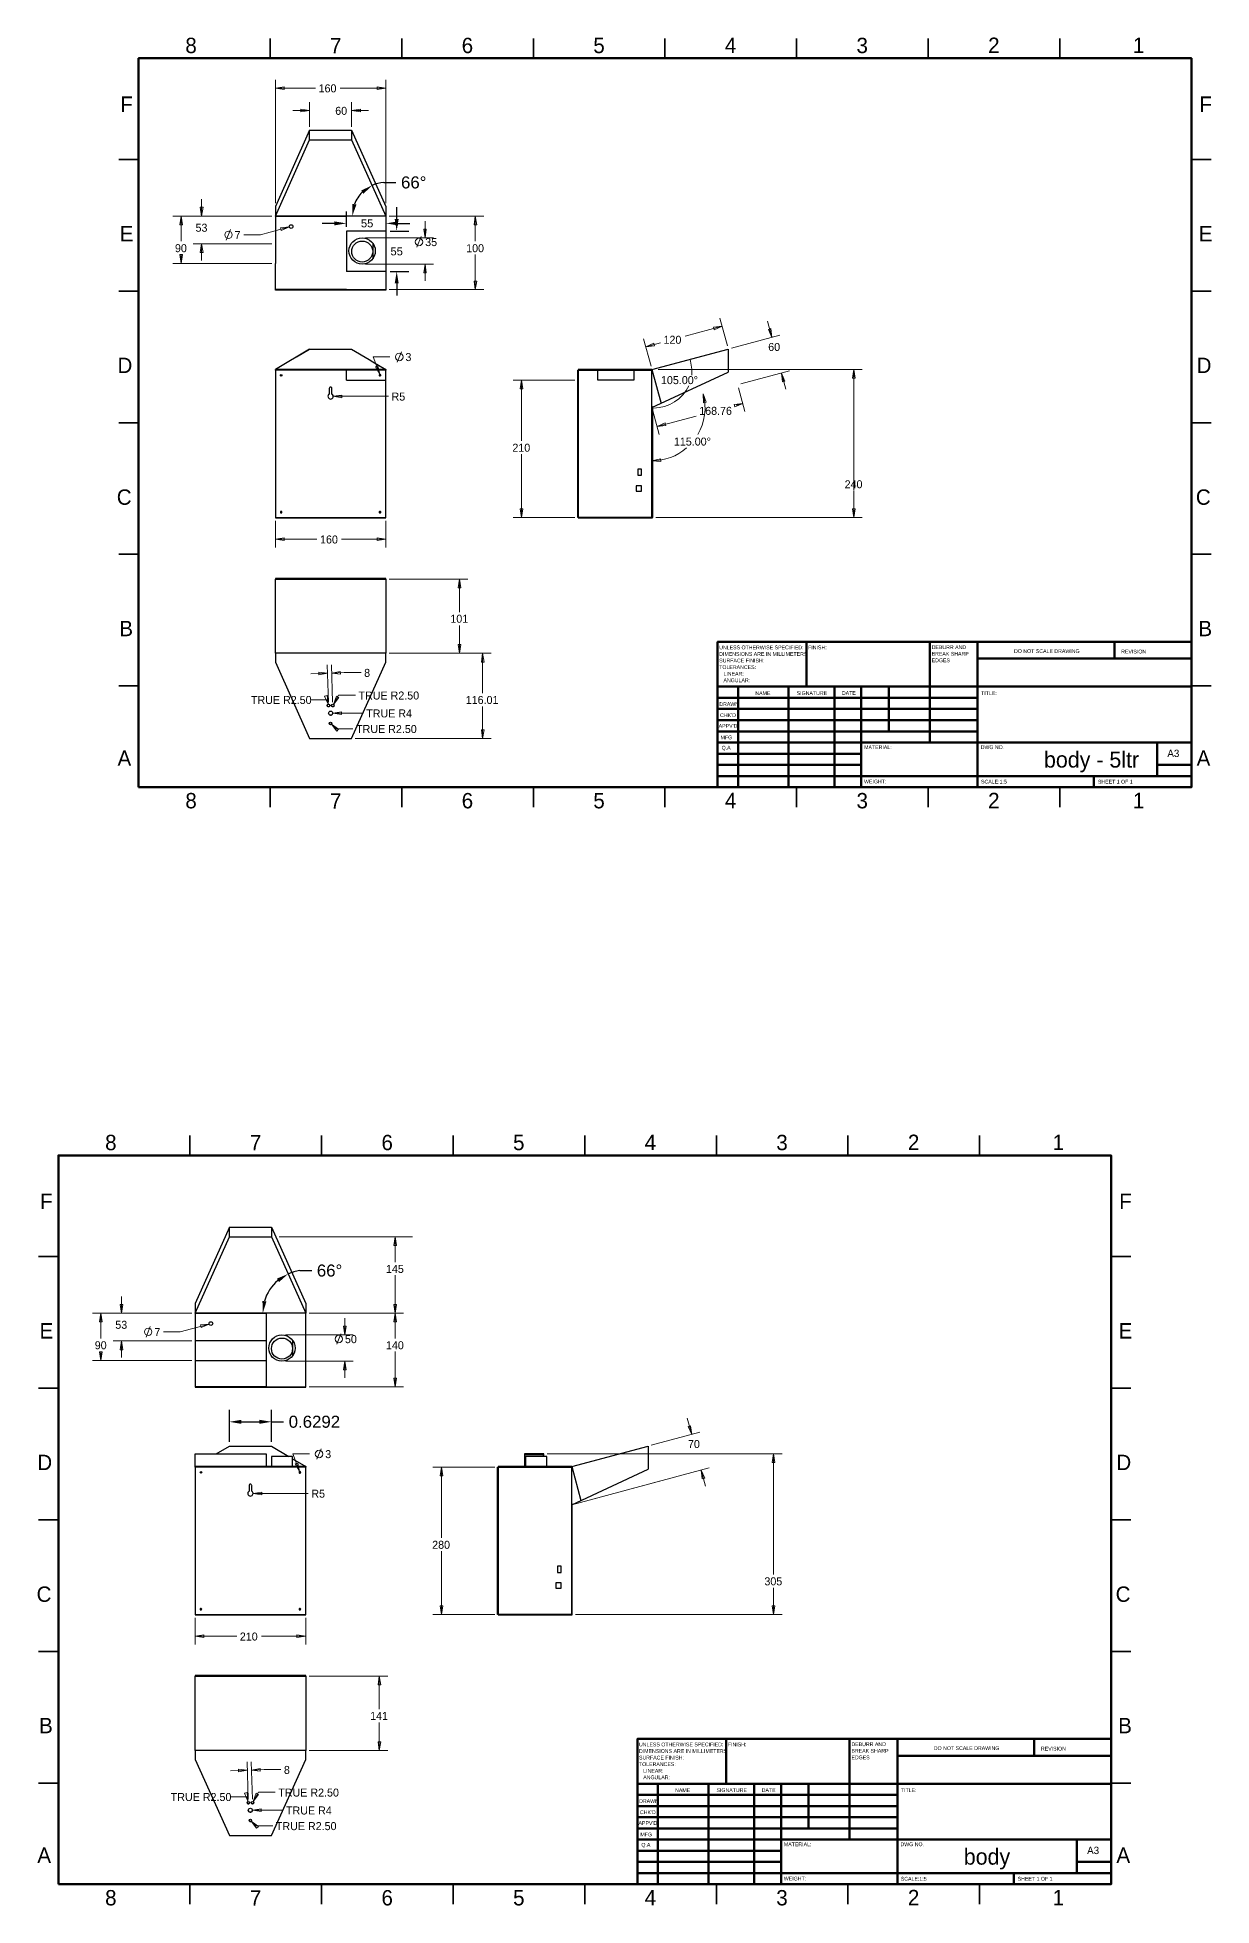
# Model space of a CAD drawing. Header units: millimetres. Extents: x -1.1 to 16.4, y -16.3 to 11.6.
import ezdxf

# ---------------------------------------------------------------- set-up
doc = ezdxf.new("R2010")
doc.units = ezdxf.units.MM
doc.header["$MEASUREMENT"] = 0
doc.linetypes.add('ACAD_ISO09W100', pattern=[45, 24, -3, 6, -3, 6, -3])
for name, color, linetype in [('PDF2_Geometry', 7, 'Continuous'), ('PDF2_Text', 7, 'Continuous'), ('PDF_Geometry', 7, 'Continuous'), ('PDF_Text', 7, 'Continuous')]:
    doc.layers.add(name, color=color, linetype=linetype)
doc.styles.add('PDF Century Gothic', font='GOTHIC.TTF')
doc.styles.get("Standard").update_dxf_attribs({"font": 'arial.ttf'})
doc.dimstyles.get("Standard").update_dxf_attribs({"dimtxt": 0.18, "dimasz": 0.18, "dimexe": 0.18, "dimexo": 0.0625, "dimgap": 0.09, "dimtad": 0, "dimtih": 1, "dimtoh": 1, "dimdec": 4, "dimzin": 0, "dimdsep": 46, "dimtxsty": 'Standard', "dimcen": 0.09, "dimadec": 0, "dimazin": 0, "dimtfac": 1, "dimtdec": 4, "dimtofl": 0, "dimtmove": 0, "dimatfit": 3, "dimfxl": 1, "dimtolj": 1, "dimtzin": 0, "dimarcsym": 0})

# ---------------------------------------------------------------- blocks, each defined once
blk = doc.blocks.new('*D23')
at = {"color": 0, "lineweight": -2, "transparency": 16777216}
blk.add_line((2.803, -6.839), (2.983, -6.839), dxfattribs=at)
for start, end in [(130.2843, 163.8912), (98.0668, 114.1756)]:
    blk.add_arc((2.893, -7.475), 0.642, start, end, dxfattribs=at)
at = {"color": 0, "transparency": 16777216}
for points in [[(2.462, -6.959), (2.494, -7.01), (2.63, -6.889)], [(2.306, -7.301), (2.246, -7.292), (2.251, -7.475)]]:
    blk.add_solid(points, dxfattribs=at)
at = {"layer": 'Defpoints', "color": 0, "transparency": 16777216}
for p in [(2.381, -6.333), (2.297, -7.235), (1.239, -7.475), (2.893, -7.475), (2.893, -7.475)]:
    blk.add_point(p, dxfattribs=at)
at = {"color": 0, "transparency": 16777216, "insert": (3.25, -6.839), "char_height": 0.18, "attachment_point": 5}
blk.add_mtext('\\A1;66°', dxfattribs=at)
blk = doc.blocks.new('*D25')
at = {"color": 0, "lineweight": -2, "transparency": 16777216}
for p, q in [((1.751, -9.402), (1.751, -8.921)), ((2.381, -9.402), (2.381, -8.921)), ((1.931, -9.101), (2.201, -9.101)), ((2.381, -9.101), (2.561, -9.101))]:
    blk.add_line(p, q, dxfattribs=at)
at = {"color": 0, "transparency": 16777216}
for points in [[(1.931, -9.071), (1.931, -9.131), (1.751, -9.101)], [(2.201, -9.071), (2.201, -9.131), (2.381, -9.101)]]:
    blk.add_solid(points, dxfattribs=at)
at = {"layer": 'Defpoints', "color": 0, "transparency": 16777216}
for p in [(2.381, -9.101), (1.751, -9.465), (2.381, -9.465)]:
    blk.add_point(p, dxfattribs=at)
at = {"color": 0, "transparency": 16777216, "insert": (3.023, -9.101), "char_height": 0.18, "attachment_point": 5}
blk.add_mtext('\\A1;0.6292', dxfattribs=at)
blk = doc.blocks.new('*D26')
at = {"color": 0, "lineweight": -2, "transparency": 16777216}
blk.add_line((4.062, 9.441), (4.242, 9.441), dxfattribs=at)
for start, end in [(134.7998, 159.3757), (93.5513, 114.1756)]:
    blk.add_arc((4.093, 8.939), 0.503, start, end, dxfattribs=at)
at = {"color": 0, "transparency": 16777216}
for points in [[(3.722, 9.32), (3.756, 9.271), (3.887, 9.398)], [(3.652, 9.111), (3.593, 9.121), (3.59, 8.939)]]:
    blk.add_solid(points, dxfattribs=at)
at = {"layer": 'Defpoints', "color": 0, "transparency": 16777216}
for p in [(3.581, 10.081), (3.627, 9.127), (2.439, 8.939), (4.093, 8.939), (4.093, 8.939)]:
    blk.add_point(p, dxfattribs=at)
at = {"color": 0, "transparency": 16777216, "insert": (4.509, 9.441), "char_height": 0.18, "attachment_point": 5}
blk.add_mtext('\\A1;66°', dxfattribs=at)
blk = doc.blocks.new('*D27')
at = {"color": 0, "lineweight": -2, "transparency": 16777216}
for p, q in [((4.254, 8.894), (4.254, 9.074)), ((4.156, 8.714), (4.434, 8.714)), ((4.156, 8.11), (4.434, 8.11)), ((4.254, 7.93), (4.254, 7.75))]:
    blk.add_line(p, q, dxfattribs=at)
at = {"color": 0, "transparency": 16777216}
for points in [[(4.224, 8.894), (4.284, 8.894), (4.254, 8.714)], [(4.224, 7.93), (4.284, 7.93), (4.254, 8.11)]]:
    blk.add_solid(points, dxfattribs=at)
at = {"layer": 'Defpoints', "color": 0, "transparency": 16777216}
for p in [(4.093, 8.714), (4.093, 8.11), (4.254, 8.11)]:
    blk.add_point(p, dxfattribs=at)
at = {"color": 0, "transparency": 16777216, "insert": (4.254, 8.41), "char_height": 0.18, "attachment_point": 5}
blk.add_mtext('\\A1;{\\H0.66667x;55}', dxfattribs=at)
blk = doc.blocks.new('*D28')
at = {"color": 0, "lineweight": -2, "transparency": 16777216}
for p, q in [((3.501, 8.776), (3.501, 9.009)), ((3.321, 8.829), (3.141, 8.829)), ((4.093, 8.876), (4.093, 8.649)), ((4.273, 8.829), (4.453, 8.829))]:
    blk.add_line(p, q, dxfattribs=at)
at = {"color": 0, "transparency": 16777216}
for points in [[(3.321, 8.859), (3.321, 8.799), (3.501, 8.829)], [(4.273, 8.859), (4.273, 8.799), (4.093, 8.829)]]:
    blk.add_solid(points, dxfattribs=at)
at = {"layer": 'Defpoints', "color": 0, "transparency": 16777216}
for p in [(3.501, 8.714), (4.093, 8.939), (4.093, 8.829)]:
    blk.add_point(p, dxfattribs=at)
at = {"color": 0, "transparency": 16777216, "insert": (3.812, 8.829), "char_height": 0.18, "attachment_point": 5}
blk.add_mtext('\\A1;{\\H0.665x;55}', dxfattribs=at)

msp = doc.modelspace()

# ---------------------------------------------------------------- linework, layer by layer
for p, q in [((2.95139, 6.94861), (2.43889, 6.64306)), ((3.84167, 6.79306), (3.89583, 6.75972)), ((9.21389, 6.94861), (9.21389, 6.60459)), ((7.2614, 6.48472), (7.2614, 6.63472)), ((7.38333, 6.48472), (7.2614, 6.48472)), ((7.79988, 6.48472), (7.38333, 6.48472)), ((7.79988, 6.63472), (7.79988, 6.48472)), ((8.07222, 6.07222), (9.21389, 6.60459)), ((8.01398, -9.46481), (8.01398, -9.80883)), ((6.87231, -10.3412), (8.01398, -9.80883))]:
    msp.add_line(p, q)
at = {"linetype": 'ACAD_ISO09W100'}
for q in [(3.50139, 6.63472), (4.09306, 6.48472)]:
    msp.add_line((3.50139, 6.48472), q, dxfattribs=at)
at = {"layer": 'PDF2_Geometry', "lineweight": 25}
for p, q in [((2.95139, 10.22361), (2.43889, 9.08194)), ((2.43889, 8.93889), (2.95139, 10.08056)), ((2.95139, 10.08056), (2.95139, 10.22361)), ((2.95139, 10.08056), (3.58056, 10.08056)), ((3.58056, 10.08056), (4.09306, 8.93889)), ((2.43889, 9.08194), (2.43889, 8.93889)), ((2.43889, 8.93889), (2.43889, 8.52222)), ((4.09306, 8.93889), (2.43889, 8.93889)), ((2.43889, 8.93889), (3.50139, 8.93889)), ((4.09306, 8.93889), (2.43889, 8.93889)), ((4.09306, 8.93889), (2.43889, 8.93889)), ((4.09306, 8.93889), (2.43889, 8.93889)), ((4.09306, 8.93889), (2.43889, 8.93889)), ((4.09306, 8.93889), (3.50139, 8.93889)), ((3.50139, 8.71382), (3.50139, 8.52222)), ((3.50139, 8.71382), (3.50139, 8.52222)), ((4.09306, 8.71382), (3.50139, 8.71382)), ((2.43889, 8.52222), (2.43889, 8.23056)), ((3.50139, 8.52222), (3.50139, 8.23056)), ((2.43889, 7.8375), (2.43889, 8.23056)), ((3.50139, 8.23056), (3.50139, 8.10994)), ((3.50139, 8.23056), (3.50139, 8.10994)), ((4.09306, 8.10994), (3.50139, 8.10994)), ((3.50139, 7.8375), (2.43889, 7.8375)), ((3.50139, 7.8375), (4.09306, 7.8375)), ((3.89583, 6.75972), (4.09306, 6.64306)), ((3.50139, 6.64306), (2.43889, 6.64306)), ((4.09306, 6.64306), (3.50139, 6.64306)), ((3.50139, 6.64306), (3.50139, 6.63472)), ((3.50139, 6.63472), (3.50139, 6.64306))]:
    msp.add_line(p, q, dxfattribs=at)
at = {"layer": 'PDF2_Geometry', "color": 9, "lineweight": 35, "true_color": 0xc0c0c0}
for points in [[(2.36111, 11.29861), (2.36111, 11.59444)], [(4.33056, 11.29861), (4.33056, 11.59444)], [(6.29861, 11.29861), (6.29861, 11.59444)], [(10.23611, 11.29861), (10.23611, 11.59444)], [(12.20417, 11.29861), (12.20417, 11.59444)], [(14.17222, 11.29861), (14.17222, 11.59444)], [(0.39306, 9.78333), (0.09722, 9.78333)], [(16.14167, 9.78333), (16.43611, 9.78333)], [(0.39306, 7.81389), (0.09722, 7.81389)], [(16.14167, 7.81389), (16.43611, 7.81389)], [(0.39306, 3.87778), (0.09722, 3.87778)], [(16.14167, 3.87778), (16.43611, 3.87778)], [(0.39306, 1.90833), (0.09722, 1.90833)], [(16.14167, 1.90833), (16.43611, 1.90833)], [(2.36111, 0.39306), (2.36111, 0.09722)], [(4.33056, 0.39306), (4.33056, 0.09722)], [(6.29861, 0.39306), (6.29861, 0.09722)], [(10.23611, 0.39306), (10.23611, 0.09722)], [(12.20417, 0.39306), (12.20417, 0.09722)], [(14.17222, 0.39306), (14.17222, 0.09722)]]:
    msp.add_lwpolyline(points, dxfattribs=at)
for points in [[(8.26667, 11.59444), (8.26667, 11.29861)], [(0.09722, 5.84583), (0.39306, 5.84583)], [(16.43611, 5.84583), (16.14167, 5.84583)], [(8.26667, 0.09722), (8.26667, 0.39306)]]:
    msp.add_lwpolyline(points, close=True, dxfattribs=at)
at = {"layer": 'PDF2_Geometry', "color": 9, "lineweight": 70, "true_color": 0xc0c0c0}
msp.add_lwpolyline([(0.39306, 0.39306), (0.39306, 11.29861), (16.14167, 11.29861), (16.14167, 0.39306)], close=True, dxfattribs=at)
at = {"layer": 'PDF2_Geometry', "color": 8, "lineweight": 18, "true_color": 0x808080}
for points in [[(2.43889, 9.13194), (2.43889, 10.97778)], [(4.09306, 9.13194), (4.09306, 10.97778)], [(2.43889, 10.85278), (3.03889, 10.85278)], [(2.95139, 10.27361), (2.95139, 10.64167)], [(4.09306, 10.85278), (3.40833, 10.85278)], [(3.58056, 10.27361), (3.58056, 10.64167)], [(2.95139, 10.51667), (2.70139, 10.51667)], [(3.58056, 10.51667), (3.83056, 10.51667)], [(1.33611, 8.93889), (1.33611, 9.18889)], [(0.90417, 8.93889), (2.38889, 8.93889), (1.21111, 8.93889)], [(1.02917, 8.93889), (1.02917, 8.56111)], [(1.70556, 8.57917), (1.76806, 8.7375)], [(2.64861, 8.775), (2.21667, 8.65972), (1.96667, 8.65972)], [(4.14306, 8.93889), (5.55556, 8.93889)], [(4.67778, 8.6125), (4.67778, 8.8625)], [(5.43056, 8.93889), (5.43056, 8.56111)], [(2.38889, 8.52222), (1.21111, 8.52222)], [(1.33611, 8.52222), (1.33611, 8.27222)], [(3.78889, 8.6125), (4.80278, 8.6125)], [(4.55694, 8.47222), (4.61944, 8.63056)], [(2.38889, 8.23056), (0.90417, 8.23056)], [(1.02917, 8.23056), (1.02917, 8.3625)], [(3.78889, 8.21944), (4.80278, 8.21944)], [(4.67778, 8.21944), (4.67778, 7.96944)], [(5.43056, 7.8375), (5.43056, 8.3625)], [(4.14306, 7.8375), (5.55556, 7.8375)], [(9.12222, 7.28889), (8.56806, 7.14028)], [(9.20139, 6.99722), (9.09028, 7.40972)], [(9.86667, 7.12361), (9.80139, 7.36528)], [(8.05972, 6.69167), (7.94861, 7.10417)], [(7.98194, 6.98333), (8.19861, 7.04167)], [(9.2625, 6.96111), (9.9875, 7.15556)], [(4.00139, 6.56667), (3.9, 6.83194), (4.15, 6.83194)], [(4.26111, 6.75139), (4.325, 6.90972)], [(6.12222, 6.48416), (6.12222, 5.575)], [(9.40417, 6.42917), (10.12917, 6.62361)], [(10.00833, 6.59028), (10.07361, 6.35)], [(3.30556, 6.24167), (3.88056, 6.24167), (4.13056, 6.24167)], [(9.36944, 6.36806), (9.46389, 6.01389)], [(8.08611, 6.02361), (8.18056, 5.67083)], [(8.14861, 5.79167), (8.73194, 5.94722)], [(9.43194, 6.13472), (9.33333, 6.10833)], [(6.12222, 4.43056), (6.12222, 5.37639)], [(11.09306, 4.43056), (11.09306, 4.83056)], [(2.43889, 4.38056), (2.43889, 3.97917)], [(4.09306, 4.38056), (4.09306, 3.97917)], [(6.92083, 4.43056), (5.99722, 4.43056)], [(8.13056, 4.43056), (11.21806, 4.43056)], [(2.43889, 4.10417), (3.06111, 4.10417)], [(4.09306, 4.10417), (3.43056, 4.10417)], [(4.14306, 3.50694), (5.31944, 3.50694)], [(5.19444, 3.50694), (5.19444, 3.01389)], [(5.19444, 2.39722), (5.19444, 2.81528)], [(5.66528, 2.39722), (4.14306, 2.39722), (5.31944, 2.39722)], [(5.54028, 2.39722), (5.54028, 1.80139)], [(3.21806, 2.1), (2.96944, 2.09167)], [(3.23333, 1.66528), (3.21528, 2.225)], [(3.29583, 1.66806), (3.27778, 2.22639)], [(3.28194, 2.10139), (3.47083, 2.10833), (3.72083, 2.10833)], [(3.22917, 1.63472), (3.21111, 1.70278), (2.96111, 1.70278)], [(3.30694, 1.63194), (3.38611, 1.76944), (3.63611, 1.76944)], [(3.29722, 1.50139), (3.50139, 1.50139), (3.75139, 1.50139)], [(5.54028, 1.12083), (5.54028, 1.60278)], [(3.27917, 1.3375), (3.35, 1.26806), (3.6, 1.26806)], [(3.63056, 1.12083), (5.66528, 1.12083)]]:
    msp.add_lwpolyline(points, dxfattribs=at)
for points in [[(2.43889, 10.85278), (2.56944, 10.87361), (2.56944, 10.83333)], [(4.09306, 10.85278), (3.9625, 10.83333), (3.9625, 10.87361)], [(2.95139, 10.51667), (2.82083, 10.49722), (2.82083, 10.53611)], [(3.58056, 10.51667), (3.71111, 10.53611), (3.71111, 10.49722)], [(1.33611, 8.93889), (1.31667, 9.06944), (1.35694, 9.06944)], [(1.02917, 8.93889), (1.04861, 8.80972), (1.00833, 8.80972)], [(2.64861, 8.775), (2.51806, 8.76111), (2.52778, 8.72222)], [(4.67778, 8.6125), (4.65833, 8.74306), (4.69722, 8.74306)], [(5.43056, 8.93889), (5.45139, 8.80972), (5.41111, 8.80972)], [(1.33611, 8.52222), (1.35694, 8.39167), (1.31667, 8.39167)], [(1.02917, 8.23056), (1.00833, 8.36111), (1.04861, 8.36111)], [(4.67778, 8.21944), (4.69722, 8.08889), (4.65833, 8.08889)], [(5.43056, 7.8375), (5.41111, 7.96667), (5.45139, 7.96667)], [(9.12222, 7.28889), (9.00139, 7.23611), (8.99167, 7.275)], [(7.98194, 6.98333), (8.10139, 7.03611), (8.1125, 6.99861)], [(9.86667, 7.12361), (9.81389, 7.24306), (9.85139, 7.25417)], [(4.00139, 6.56667), (3.97361, 6.69583), (3.93611, 6.68194)], [(10.00833, 6.59028), (10.0625, 6.47083), (10.02361, 6.45972)], [(11.09306, 6.64364), (11.1125, 6.51309), (11.07222, 6.51309)], [(3.30556, 6.24167), (3.43472, 6.22083), (3.43472, 6.26111)], [(8.84028, 6.27778), (8.88333, 6.15417), (8.84444, 6.14583)], [(9.43194, 6.13472), (9.31111, 6.08194), (9.30139, 6.12083)], [(8.14861, 5.79167), (8.26806, 5.84444), (8.27917, 5.80556)], [(8.07222, 5.27778), (8.20139, 5.30833), (8.20417, 5.26806)], [(6.12222, 4.43056), (6.10278, 4.55972), (6.14306, 4.55972)], [(11.09306, 4.43056), (11.07222, 4.55972), (11.1125, 4.55972)], [(2.43889, 4.10417), (2.56944, 4.12361), (2.56944, 4.08333)], [(4.09306, 4.10417), (3.9625, 4.08333), (3.9625, 4.12361)], [(5.19444, 3.50694), (5.21528, 3.37639), (5.175, 3.37639)], [(5.19444, 2.39722), (5.175, 2.52639), (5.21528, 2.52639)], [(5.54028, 2.39722), (5.56111, 2.26667), (5.52083, 2.26667)], [(3.21806, 2.1), (3.08889, 2.075), (3.0875, 2.11528)], [(3.28194, 2.10139), (3.41111, 2.12639), (3.4125, 2.08611)], [(3.22917, 1.63472), (3.21528, 1.76528), (3.17639, 1.75417)], [(3.30694, 1.63194), (3.38889, 1.73472), (3.35417, 1.75556)], [(3.29722, 1.50139), (3.42778, 1.48194), (3.42778, 1.52083)], [(3.27917, 1.3375), (3.35694, 1.23194), (3.38611, 1.25972)], [(5.54028, 1.12083), (5.52083, 1.25139), (5.56111, 1.25139)]]:
    msp.add_lwpolyline(points, close=True, dxfattribs=at)
at = {"layer": 'PDF2_Geometry', "lineweight": 25}
for points in [[(3.58056, 10.22361), (4.09306, 9.08194), (4.09306, 8.93889), (4.09306, 7.8375), (4.09306, 7.82917), (2.43889, 7.82917), (2.43889, 7.8375)], [(2.95139, 10.22361), (3.58056, 10.22361), (3.58056, 10.08056)], [(3.89583, 8.53333), (3.89583, 8.40833), (3.89583, 8.29722)], [(2.75556, 6.83194), (2.95139, 6.94861), (3.58056, 6.94861), (3.84167, 6.79306)], [(4.09306, 6.64306), (4.09306, 6.63472), (2.43889, 6.63472), (2.43889, 6.64306)], [(2.43889, 6.63472), (2.43889, 4.43056), (4.09306, 4.43056), (4.09306, 6.63472)], [(2.51667, 6.54861), (2.51806, 6.55556), (2.52222, 6.55556), (2.52639, 6.55556), (2.53194, 6.55556), (2.5375, 6.55556)], [(2.43889, 4.43056), (2.43889, 4.42222), (4.09306, 4.42222), (4.09306, 4.43056)], [(2.43889, 2.39722), (2.43889, 3.50694)], [(4.09306, 3.50694), (4.09306, 2.39722)], [(3.21528, 1.61667), (3.21667, 1.61111), (3.21944, 1.60417), (3.225, 1.6), (3.23194, 1.59861), (3.24028, 1.59861), (3.24583, 1.60278), (3.25139, 1.60694), (3.25417, 1.61389), (3.25417, 1.61667)], [(3.23472, 1.50278), (3.23611, 1.49444), (3.24028, 1.48611), (3.24583, 1.47917), (3.25417, 1.475), (3.26389, 1.47361), (3.27222, 1.47361), (3.28194, 1.47639), (3.28889, 1.48333), (3.29444, 1.49028), (3.29722, 1.49861), (3.29722, 1.50278)], [(3.27778, 1.61667), (3.27917, 1.61111), (3.28333, 1.60417), (3.28889, 1.6), (3.29583, 1.59861), (3.30278, 1.59861), (3.30972, 1.60278), (3.31389, 1.60694), (3.31667, 1.61389), (3.31667, 1.61667)], [(3.24583, 1.35), (3.24722, 1.34444), (3.25139, 1.33889), (3.25694, 1.33472), (3.26389, 1.33194), (3.27083, 1.33333), (3.27778, 1.33611), (3.28194, 1.34167), (3.28472, 1.34722), (3.28611, 1.35)]]:
    msp.add_lwpolyline(points, dxfattribs=at)
for points in [[(3.99444, 6.55556), (3.99444, 6.55139), (3.99722, 6.54722), (4.00139, 6.54583), (4.00556, 6.54444), (4.01111, 6.54583), (4.01389, 6.54722), (4.01667, 6.55139), (4.01806, 6.55556), (4.01667, 6.56111), (4.01389, 6.56389), (4.01111, 6.56667), (4.00556, 6.56806), (4.00139, 6.56667), (3.99722, 6.56389), (3.99444, 6.56111)], [(6.97083, 6.63472), (6.97083, 4.43056), (8.07222, 4.43056), (8.07222, 6.63472)], [(8.07222, 6.08333), (8.08056, 6.08333), (8.08056, 4.43056), (8.07222, 4.43056)], [(7.85972, 5.05972), (7.91528, 5.05972), (7.91528, 5.15417), (7.85972, 5.15417)], [(7.83611, 4.82361), (7.91528, 4.82361), (7.91528, 4.90278), (7.83611, 4.90278)], [(2.51389, 4.50833), (2.51528, 4.50417), (2.51667, 4.5), (2.52083, 4.49861), (2.525, 4.49722), (2.53056, 4.49861), (2.53472, 4.5), (2.53611, 4.50417), (2.5375, 4.50833), (2.53611, 4.51389), (2.53472, 4.51667), (2.53056, 4.51944), (2.525, 4.52083), (2.52083, 4.51944), (2.51667, 4.51667), (2.51528, 4.51389)], [(4.01806, 4.50833), (4.01667, 4.51389), (4.01389, 4.51667), (4.01111, 4.51944), (4.00556, 4.52083), (4.00139, 4.51944), (3.99722, 4.51667), (3.99444, 4.51389), (3.99444, 4.50833), (3.99444, 4.50417), (3.99722, 4.5), (4.00139, 4.49861), (4.00556, 4.49722), (4.01111, 4.49861), (4.01389, 4.5), (4.01667, 4.50417)], [(4.09306, 3.50694), (4.09306, 3.51528), (2.43889, 3.51528), (2.43889, 3.50694)], [(4.09306, 2.2625), (4.09306, 2.39722), (2.43889, 2.39722), (2.43889, 2.2625), (2.95139, 1.12083), (3.58056, 1.12083)]]:
    msp.add_lwpolyline(points, close=True, dxfattribs=at)
msp.add_lwpolyline([(3.28611, 6.275), (3.28611, 6.35972), (3.28472, 6.36667), (3.27917, 6.37361), (3.27361, 6.37778), (3.26528, 6.37917), (3.25833, 6.37778), (3.25139, 6.37361), (3.24722, 6.36667), (3.24583, 6.35972), (3.24583, 6.275, 3.65547507)], format="xyb", close=True, dxfattribs=at)
at = {"layer": 'PDF2_Geometry', "color": 9, "lineweight": 50, "true_color": 0xc0c0c0}
for points in [[(9.05417, 0.39306), (9.05417, 2.56806), (16.14167, 2.56806)], [(10.38472, 1.89861), (10.38472, 2.56806)], [(12.22778, 2.56806), (12.22778, 1.0625)], [(12.94444, 2.56806), (12.94444, 0.39306)], [(14.99167, 2.31667), (14.99167, 2.56806)], [(16.14167, 2.31667), (12.94444, 2.31667)], [(16.14167, 1.89861), (9.05417, 1.89861)], [(12.94444, 1.73194), (9.05417, 1.73194)], [(9.36111, 1.89861), (9.36111, 0.39306)], [(10.11667, 1.89861), (10.11667, 0.39306)], [(10.80278, 1.89861), (10.80278, 0.39306)], [(11.20417, 0.39306), (11.20417, 1.89861)], [(11.61389, 1.22917), (11.61389, 1.89861)], [(12.94444, 1.56389), (9.05417, 1.56389)], [(12.94444, 1.39722), (9.05417, 1.39722)], [(12.94444, 1.22917), (9.05417, 1.22917)], [(16.14167, 1.0625), (11.20417, 1.0625), (9.05417, 1.0625)], [(11.20417, 0.89444), (9.05417, 0.89444)], [(15.62917, 0.55972), (15.62917, 1.0625)], [(11.20417, 0.72778), (9.05417, 0.72778)], [(9.05417, 0.55972), (16.14167, 0.55972)], [(14.68472, 0.39306), (14.68472, 0.55972)], [(16.14167, 0.72778), (15.62917, 0.72778)]]:
    msp.add_lwpolyline(points, dxfattribs=at)
at = {"layer": 'PDF2_Geometry', "color": 8, "lineweight": 18, "true_color": 0x808080}
for centre, radius in [((1.7376, 8.65796), 0.05546), ((4.58756, 8.5509), 0.0555), ((4.29276, 6.83054), 0.05585)]:
    msp.add_circle(centre, radius, dxfattribs=at)
at = {"layer": 'PDF2_Geometry', "lineweight": 25}
for centre, radius in [((2.67503, 8.78203), 0.02775), ((3.73734, 8.41629), 0.19686), ((3.7384, 8.40785), 0.15743), ((2.52569, 6.55625), 0.01183), ((3.23434, 1.61521), 0.01907), ((3.26568, 1.50104), 0.03096), ((3.29716, 1.61477), 0.01939), ((3.26521, 1.34949), 0.0194)]:
    msp.add_circle(centre, radius, dxfattribs=at)
at = {"layer": 'PDF2_Geometry', "color": 8, "lineweight": 18, "true_color": 0x808080}
for centre, radius, start, end in [((7.87812, 6.58982), 0.79219, 357.832638, 15.073089), ((8.09218, 6.65795), 0.59185, 270.707415, 334.163141), ((8.07535, 6.07177), 0.79219, 329.361635, 15.073089), ((8.07709, 6.06059), 0.78283, 269.643996, 310.962249)]:
    msp.add_arc(centre, radius, start, end, dxfattribs=at)
at = {"layer": 'PDF_Geometry', "lineweight": 25}
for p, q in [((8.07222, 6.64306), (9.21389, 6.94861)), ((6.9625, 4.43056), (6.9625, 6.63472)), ((6.9625, 6.63472), (6.97083, 6.63472)), ((8.07222, 6.64306), (6.97083, 6.64306)), ((6.97083, 6.64306), (6.97083, 6.63472)), ((6.97083, 6.63472), (6.97083, 4.43056)), ((6.97083, 6.63472), (8.07222, 6.63472)), ((8.07222, 6.63472), (8.07222, 6.64306)), ((8.07222, 6.64306), (8.20863, 6.13583)), ((8.07222, 6.07222), (8.07222, 6.64306)), ((8.08056, 6.08333), (8.07222, 6.08333)), ((8.07222, 6.08333), (8.07222, 4.43056)), ((8.08056, 4.43056), (8.08056, 6.08333)), ((6.97083, 4.43056), (6.9625, 4.43056)), ((6.97083, 4.43056), (6.97083, 4.42222)), ((8.08056, 4.43056), (6.97083, 4.43056)), ((6.97083, 4.42222), (8.08056, 4.42222)), ((8.07222, 4.43056), (8.08056, 4.43056)), ((8.08056, 4.42222), (8.08056, 4.43056)), ((6.87231, -9.77036), (8.01398, -9.46481)), ((5.76259, -11.98286), (5.76259, -9.7787)), ((5.76259, -9.7787), (5.77092, -9.7787)), ((6.87231, -9.77036), (5.77092, -9.77036)), ((5.77092, -9.77036), (5.77092, -9.7787)), ((5.77092, -9.7787), (5.77092, -11.98286)), ((5.77092, -9.7787), (6.87231, -9.7787)), ((6.87231, -9.7787), (6.87231, -9.77036)), ((6.87231, -9.77036), (7.00872, -10.27759)), ((6.87231, -10.3412), (6.87231, -9.77036)), ((6.88065, -10.33009), (6.87231, -10.33009)), ((6.87231, -10.33009), (6.87231, -11.98286)), ((6.88065, -11.98286), (6.88065, -10.33009)), ((5.77092, -11.98286), (5.76259, -11.98286)), ((5.77092, -11.98286), (5.77092, -11.9912)), ((6.88065, -11.98286), (5.77092, -11.98286)), ((5.77092, -11.9912), (6.88065, -11.9912)), ((6.87231, -11.98286), (6.88065, -11.98286)), ((6.88065, -11.9912), (6.88065, -11.98286))]:
    msp.add_line(p, q, dxfattribs=at)
at = {"layer": 'PDF_Geometry', "color": 8, "lineweight": 18, "true_color": 0x808080}
for points in [[(9.86667, 7.12361), (9.80139, 7.36528)], [(9.2625, 6.96111), (9.9875, 7.15556)], [(6.92083, 6.48472), (5.99722, 6.48472)], [(8.1636, 6.64306), (11.21806, 6.64306)], [(10.00833, 6.59028), (10.07361, 6.35)], [(11.09306, 6.64031), (11.09306, 4.84086)], [(6.12222, 4.43056), (6.12222, 5.37639)], [(11.09306, 4.43056), (11.09306, 4.83056)], [(6.92083, 4.43056), (5.99722, 4.43056)], [(8.13056, 4.43056), (11.21806, 4.43056)], [(2.49434, -6.33286), (4.49133, -6.33286)], [(4.23065, -6.33286), (4.23065, -6.71064)], [(4.23065, -7.47453), (4.23065, -6.90925)], [(0.1362, -7.47453), (0.1362, -7.22453)], [(-0.29574, -7.47453), (1.18898, -7.47453), (0.0112, -7.47453)], [(-0.17074, -7.47453), (-0.17074, -7.85231)], [(2.94315, -7.47453), (4.35565, -7.47453)], [(4.23065, -7.47453), (4.23065, -7.85231)], [(0.50565, -7.83425), (0.56815, -7.67592)], [(1.4487, -7.63842), (1.01676, -7.7537), (0.76676, -7.7537)], [(2.58898, -7.80092), (3.60287, -7.80092)], [(3.35704, -7.9412), (3.41954, -7.78286)], [(3.47787, -7.80092), (3.47787, -7.55092)], [(-0.17074, -8.18286), (-0.17074, -8.05092)], [(1.18898, -7.8912), (0.0112, -7.8912)], [(0.1362, -7.8912), (0.1362, -8.1412)], [(4.23065, -8.57592), (4.23065, -8.05092)], [(1.18898, -8.18286), (-0.29574, -8.18286)], [(2.58898, -8.19398), (3.60287, -8.19398)], [(3.47787, -8.19398), (3.47787, -8.44398)], [(2.94315, -8.57592), (4.35565, -8.57592)], [(8.66676, -9.28981), (8.60148, -9.04814)], [(8.06259, -9.45231), (8.78759, -9.25786)], [(2.80148, -9.84675), (2.70009, -9.58148), (2.95009, -9.58148)], [(3.0612, -9.66203), (3.12509, -9.5037)], [(5.72092, -9.7787), (4.79731, -9.7787)], [(4.92231, -9.7787), (4.92231, -10.83842)], [(6.50565, -9.58148), (10.01815, -9.58148)], [(9.89315, -9.58148), (9.89315, -11.38425)], [(8.20426, -9.98425), (6.87231, -10.3412), (8.92926, -9.78981)], [(8.80842, -9.82314), (8.8737, -10.06342)], [(2.10565, -10.17175), (2.68065, -10.17175), (2.93065, -10.17175)], [(4.92231, -11.98286), (4.92231, -11.03703)], [(9.89315, -11.98286), (9.89315, -11.58286)], [(5.72092, -11.98286), (4.79731, -11.98286)], [(6.93065, -11.98286), (10.01815, -11.98286)], [(1.23898, -12.03286), (1.23898, -12.43425)], [(2.89315, -12.03286), (2.89315, -12.43425)], [(1.23898, -12.30925), (1.8612, -12.30925)], [(2.89315, -12.30925), (2.23065, -12.30925)], [(2.94315, -12.90648), (4.11954, -12.90648)], [(3.99454, -12.90648), (3.99454, -13.39953)], [(3.99454, -14.0162), (3.99454, -13.59814)], [(2.03342, -14.74814), (2.01537, -14.18842)], [(2.09592, -14.74536), (2.07787, -14.18703)], [(2.94315, -14.0162), (4.11954, -14.0162)], [(2.01815, -14.31342), (1.76954, -14.32175)], [(2.08204, -14.31203), (2.27092, -14.30509), (2.52092, -14.30509)], [(2.02926, -14.7787), (2.0112, -14.71064), (1.7612, -14.71064)], [(2.10704, -14.78148), (2.1862, -14.64398), (2.4362, -14.64398)], [(2.07926, -15.07592), (2.15009, -15.14536), (2.40009, -15.14536)], [(2.09731, -14.91203), (2.30148, -14.91203), (2.55148, -14.91203)]]:
    msp.add_lwpolyline(points, dxfattribs=at)
for points in [[(9.86667, 7.12361), (9.81389, 7.24306), (9.85139, 7.25417)], [(6.12222, 6.48419), (6.14306, 6.35502), (6.10278, 6.35502)], [(10.00833, 6.59028), (10.0625, 6.47083), (10.02361, 6.45972)], [(11.09306, 6.64364), (11.1125, 6.51309), (11.07222, 6.51309)], [(6.12222, 4.43056), (6.10278, 4.55972), (6.14306, 4.55972)], [(11.09306, 4.43056), (11.07222, 4.55972), (11.1125, 4.55972)], [(4.23065, -6.33286), (4.25148, -6.46203), (4.2112, -6.46203)], [(-0.17074, -7.47453), (-0.1513, -7.6037), (-0.19158, -7.6037)], [(0.1362, -7.47453), (0.11676, -7.34398), (0.15704, -7.34398)], [(4.23065, -7.47453), (4.2112, -7.34536), (4.25148, -7.34536)], [(4.23065, -7.47453), (4.25148, -7.6037), (4.2112, -7.6037)], [(1.4487, -7.63842), (1.31815, -7.65231), (1.32787, -7.6912)], [(3.47787, -7.80092), (3.45842, -7.67036), (3.49731, -7.67036)], [(-0.17074, -8.18286), (-0.19158, -8.05231), (-0.1513, -8.05231)], [(0.1362, -7.8912), (0.15704, -8.02175), (0.11676, -8.02175)], [(3.47787, -8.19398), (3.49731, -8.32453), (3.45842, -8.32453)], [(4.23065, -8.57592), (4.2112, -8.44675), (4.25148, -8.44675)], [(8.66676, -9.28981), (8.61398, -9.17036), (8.65148, -9.15925)], [(2.80148, -9.84675), (2.7737, -9.71759), (2.7362, -9.73148)], [(4.92231, -9.7787), (4.94315, -9.90786), (4.90287, -9.90786)], [(9.89315, -9.58148), (9.91259, -9.71203), (9.87231, -9.71203)], [(8.80842, -9.82314), (8.86259, -9.94259), (8.8237, -9.9537)], [(2.10565, -10.17175), (2.23481, -10.19259), (2.23481, -10.15231)], [(4.92231, -11.98286), (4.90287, -11.8537), (4.94315, -11.8537)], [(9.89315, -11.98286), (9.87231, -11.8537), (9.91259, -11.8537)], [(1.23898, -12.30925), (1.36954, -12.28981), (1.36954, -12.33009)], [(2.89315, -12.30925), (2.76259, -12.33009), (2.76259, -12.28981)], [(3.99454, -12.90648), (4.01537, -13.03703), (3.97509, -13.03703)], [(3.99454, -14.0162), (3.97509, -13.88703), (4.01537, -13.88703)], [(2.01815, -14.31342), (1.88898, -14.33842), (1.88759, -14.29814)], [(2.08204, -14.31203), (2.2112, -14.28703), (2.21259, -14.32731)], [(2.02926, -14.7787), (2.01537, -14.64814), (1.97648, -14.65925)], [(2.10704, -14.78148), (2.18898, -14.6787), (2.15426, -14.65786)], [(2.07926, -15.07592), (2.15704, -15.18148), (2.1862, -15.1537)], [(2.09731, -14.91203), (2.22787, -14.93148), (2.22787, -14.89259)]]:
    msp.add_lwpolyline(points, close=True, dxfattribs=at)
at = {"layer": 'PDF_Geometry', "lineweight": 25}
for points in [[(6.97083, 4.43056), (8.07222, 4.43056), (8.07222, 6.63472), (6.97083, 6.63472)], [(7.85972, 5.05972), (7.91528, 5.05972), (7.91528, 5.15417), (7.85972, 5.15417)], [(7.83611, 4.82361), (7.91528, 4.82361), (7.91528, 4.90278), (7.83611, 4.90278)], [(5.77092, -11.98286), (6.87231, -11.98286), (6.87231, -9.7787), (5.77092, -9.7787)], [(2.79454, -9.85786), (2.79454, -9.86203), (2.79731, -9.8662), (2.80148, -9.86759), (2.80565, -9.86898), (2.8112, -9.86759), (2.81398, -9.8662), (2.81676, -9.86203), (2.81815, -9.85786), (2.81676, -9.85231), (2.81398, -9.84953), (2.8112, -9.84675), (2.80565, -9.84536), (2.80148, -9.84675), (2.79731, -9.84953), (2.79454, -9.85231)], [(6.65981, -11.3537), (6.71537, -11.3537), (6.71537, -11.25925), (6.65981, -11.25925)], [(6.6362, -11.58981), (6.71537, -11.58981), (6.71537, -11.51064), (6.6362, -11.51064)], [(1.31398, -11.90509), (1.31537, -11.90925), (1.31676, -11.91342), (1.32092, -11.91481), (1.32509, -11.9162), (1.33065, -11.91481), (1.33481, -11.91342), (1.3362, -11.90925), (1.33759, -11.90509), (1.3362, -11.89953), (1.33481, -11.89675), (1.33065, -11.89398), (1.32509, -11.89259), (1.32092, -11.89398), (1.31676, -11.89675), (1.31537, -11.89953)], [(2.81815, -11.90509), (2.81676, -11.89953), (2.81398, -11.89675), (2.8112, -11.89398), (2.80565, -11.89259), (2.80148, -11.89398), (2.79731, -11.89675), (2.79454, -11.89953), (2.79454, -11.90509), (2.79454, -11.90925), (2.79731, -11.91342), (2.80148, -11.91481), (2.80565, -11.9162), (2.8112, -11.91481), (2.81398, -11.91342), (2.81676, -11.90925)], [(2.89315, -12.90648), (2.89315, -12.89814), (1.23898, -12.89814), (1.23898, -12.90648)], [(2.89315, -14.15092), (2.89315, -14.0162), (1.23898, -14.0162), (1.23898, -14.15092), (1.75148, -15.29259), (2.38065, -15.29259)]]:
    msp.add_lwpolyline(points, close=True, dxfattribs=at)
at = {"layer": 'PDF_Geometry', "color": 9, "lineweight": 35, "true_color": 0xc0c0c0}
for points in [[(1.1612, -5.11481), (1.1612, -4.81898)], [(3.13065, -5.11481), (3.13065, -4.81898)], [(5.0987, -5.11481), (5.0987, -4.81898)], [(9.0362, -5.11481), (9.0362, -4.81898)], [(11.00426, -5.11481), (11.00426, -4.81898)], [(12.97231, -5.11481), (12.97231, -4.81898)], [(-0.80685, -6.63009), (-1.10269, -6.63009)], [(14.94176, -6.63009), (15.2362, -6.63009)], [(-0.80685, -8.59953), (-1.10269, -8.59953)], [(14.94176, -8.59953), (15.2362, -8.59953)], [(-0.80685, -12.53564), (-1.10269, -12.53564)], [(14.94176, -12.53564), (15.2362, -12.53564)], [(-0.80685, -14.50509), (-1.10269, -14.50509)], [(14.94176, -14.50509), (15.2362, -14.50509)], [(1.1612, -16.02036), (1.1612, -16.3162)], [(3.13065, -16.02036), (3.13065, -16.3162)], [(5.0987, -16.02036), (5.0987, -16.3162)], [(9.0362, -16.02036), (9.0362, -16.3162)], [(11.00426, -16.02036), (11.00426, -16.3162)], [(12.97231, -16.02036), (12.97231, -16.3162)]]:
    msp.add_lwpolyline(points, dxfattribs=at)
for points in [[(7.06676, -4.81898), (7.06676, -5.11481)], [(-1.10269, -10.56759), (-0.80685, -10.56759)], [(15.2362, -10.56759), (14.94176, -10.56759)], [(7.06676, -16.3162), (7.06676, -16.02036)]]:
    msp.add_lwpolyline(points, close=True, dxfattribs=at)
at = {"layer": 'PDF_Geometry', "color": 9, "lineweight": 70, "true_color": 0xc0c0c0}
msp.add_lwpolyline([(-0.80685, -16.02036), (-0.80685, -5.11481), (14.94176, -5.11481), (14.94176, -16.02036)], close=True, dxfattribs=at)
at = {"layer": 'PDF_Geometry', "lineweight": 25}
for points in [[(2.38065, -6.18981), (2.89315, -7.33148), (2.89315, -7.47453), (2.30148, -7.47453), (2.30148, -7.8912), (1.23898, -7.8912), (1.23898, -8.18286), (1.23898, -8.57592), (1.23898, -8.58425), (2.89315, -8.58425), (2.89315, -8.57592)], [(1.75148, -6.33286), (2.38065, -6.33286), (2.89315, -7.47453), (1.23898, -7.47453), (1.75148, -6.33286), (1.75148, -6.18981), (1.23898, -7.33148), (1.23898, -7.47453), (2.30148, -7.47453), (2.30148, -7.8912), (2.30148, -8.18286), (2.30148, -8.57592), (1.23898, -8.57592)], [(1.75148, -6.18981), (2.38065, -6.18981), (2.38065, -6.33286)], [(1.23898, -8.18286), (2.30148, -8.18286), (2.30148, -8.57592), (2.89315, -8.57592), (2.89315, -7.47453)], [(1.23898, -7.47453), (1.23898, -7.8912)], [(2.69592, -7.88009), (2.69592, -8.00509), (2.69592, -8.1162)], [(1.55565, -9.58148), (1.75148, -9.46481), (2.38065, -9.46481), (2.64176, -9.62036)], [(2.89315, -9.77036), (2.89315, -9.7787), (1.23898, -9.7787), (1.23898, -9.77036), (1.23898, -9.58148), (2.30148, -9.58148), (2.30148, -9.77036)], [(2.69592, -9.6537), (2.89315, -9.77036), (2.30148, -9.77036), (2.30148, -9.7787), (2.30148, -9.77036), (1.23898, -9.77036)], [(1.23898, -9.7787), (1.23898, -11.98286), (2.89315, -11.98286), (2.89315, -9.7787)], [(2.69592, -9.77036), (2.69592, -9.62036), (2.69454, -9.62036), (2.69037, -9.62036), (2.68342, -9.62036), (2.67509, -9.62036), (2.66398, -9.62036), (2.65009, -9.62036), (2.63481, -9.62036), (2.61676, -9.62036), (2.5987, -9.62036), (2.57926, -9.62036), (2.55842, -9.62036), (2.53898, -9.62036), (2.51815, -9.62036), (2.49731, -9.62036), (2.47787, -9.62036), (2.45981, -9.62036), (2.44315, -9.62036), (2.42648, -9.62036), (2.41398, -9.62036), (2.40148, -9.62036), (2.39315, -9.62036), (2.3862, -9.62036), (2.38204, -9.62036), (2.38065, -9.62036), (2.38065, -9.77036)], [(6.45565, -9.62036), (6.45565, -9.58148), (6.16398, -9.58148), (6.16398, -9.77036)], [(6.17231, -9.77036), (6.17231, -9.58981), (6.44731, -9.58981), (6.44731, -9.62036)], [(6.4987, -9.77036), (6.4987, -9.62036), (6.49731, -9.62036), (6.49315, -9.62036), (6.48759, -9.62036), (6.47787, -9.62036), (6.46676, -9.62036), (6.45287, -9.62036), (6.43759, -9.62036), (6.41954, -9.62036), (6.40148, -9.62036), (6.38204, -9.62036), (6.36259, -9.62036), (6.34176, -9.62036), (6.32092, -9.62036), (6.30009, -9.62036), (6.28065, -9.62036), (6.26259, -9.62036), (6.24592, -9.62036), (6.23065, -9.62036), (6.21676, -9.62036), (6.20565, -9.62036), (6.19592, -9.62036), (6.18898, -9.62036), (6.18481, -9.62036), (6.18342, -9.62036), (6.18342, -9.77036)], [(1.31676, -9.86481), (1.31815, -9.85786), (1.32231, -9.85786), (1.32648, -9.85786), (1.33204, -9.85786), (1.33759, -9.85786)], [(1.23898, -11.98286), (1.23898, -11.9912), (2.89315, -11.9912), (2.89315, -11.98286)], [(1.23898, -14.0162), (1.23898, -12.90648)], [(2.89315, -12.90648), (2.89315, -14.0162)], [(2.01537, -14.79675), (2.01676, -14.80231), (2.01954, -14.80925), (2.02509, -14.81342), (2.03204, -14.81481), (2.04037, -14.81481), (2.04592, -14.81064), (2.05148, -14.80648), (2.05426, -14.79953), (2.05426, -14.79675)], [(2.07787, -14.79675), (2.07926, -14.80231), (2.08342, -14.80925), (2.08898, -14.81342), (2.09592, -14.81481), (2.10287, -14.81481), (2.10981, -14.81064), (2.11398, -14.80648), (2.11676, -14.79953), (2.11676, -14.79675)], [(2.03481, -14.91064), (2.0362, -14.91898), (2.04037, -14.92731), (2.04592, -14.93425), (2.05426, -14.93842), (2.06398, -14.93981), (2.07231, -14.93981), (2.08204, -14.93703), (2.08898, -14.93009), (2.09454, -14.92314), (2.09731, -14.91481), (2.09731, -14.91064)], [(2.04592, -15.06342), (2.04731, -15.06898), (2.05148, -15.07453), (2.05704, -15.0787), (2.06398, -15.08148), (2.07092, -15.08009), (2.07787, -15.07731), (2.08204, -15.07175), (2.08481, -15.0662), (2.0862, -15.06342)]]:
    msp.add_lwpolyline(points, dxfattribs=at)
msp.add_lwpolyline([(2.0862, -10.13842), (2.0862, -10.0537), (2.08481, -10.04675), (2.07926, -10.03981), (2.0737, -10.03564), (2.06537, -10.03425), (2.05842, -10.03564), (2.05148, -10.03981), (2.04731, -10.04675), (2.04592, -10.0537), (2.04592, -10.13842, 3.65547507)], format="xyb", close=True, dxfattribs=at)
at = {"layer": 'PDF_Geometry', "color": 9, "lineweight": 50, "true_color": 0xc0c0c0}
for points in [[(7.85426, -16.02036), (7.85426, -13.84536), (14.94176, -13.84536)], [(9.18481, -14.51481), (9.18481, -13.84536)], [(11.02787, -13.84536), (11.02787, -15.35092)], [(11.74454, -13.84536), (11.74454, -16.02036)], [(13.79176, -14.09675), (13.79176, -13.84536)], [(14.94176, -14.09675), (11.74454, -14.09675)], [(14.94176, -14.51481), (7.85426, -14.51481)], [(8.1612, -14.51481), (8.1612, -16.02036)], [(8.91676, -14.51481), (8.91676, -16.02036)], [(9.60287, -14.51481), (9.60287, -16.02036)], [(10.00426, -16.02036), (10.00426, -14.51481)], [(10.41398, -15.18425), (10.41398, -14.51481)], [(11.74454, -14.68148), (7.85426, -14.68148)], [(11.74454, -14.84953), (7.85426, -14.84953)], [(11.74454, -15.0162), (7.85426, -15.0162)], [(11.74454, -15.18425), (7.85426, -15.18425)], [(14.94176, -15.35092), (10.00426, -15.35092), (7.85426, -15.35092)], [(14.42926, -15.8537), (14.42926, -15.35092)], [(10.00426, -15.51898), (7.85426, -15.51898)], [(10.00426, -15.68564), (7.85426, -15.68564)], [(7.85426, -15.8537), (14.94176, -15.8537)], [(13.48481, -16.02036), (13.48481, -15.8537)], [(14.94176, -15.68564), (14.42926, -15.68564)]]:
    msp.add_lwpolyline(points, dxfattribs=at)
at = {"layer": 'PDF_Geometry', "color": 8, "lineweight": 18, "true_color": 0x808080}
for centre, radius in [((0.53769, -7.75546), 0.05546), ((3.38765, -7.86252), 0.0555), ((3.09285, -9.58288), 0.05585)]:
    msp.add_circle(centre, radius, dxfattribs=at)
at = {"layer": 'PDF_Geometry', "lineweight": 25}
for centre, radius in [((1.47512, -7.63139), 0.02775), ((2.53743, -7.99713), 0.19686), ((2.53849, -8.00557), 0.15743), ((1.32579, -9.85717), 0.01183), ((2.03443, -14.79821), 0.01907), ((2.09725, -14.79865), 0.01939), ((2.06577, -14.91238), 0.03096), ((2.0653, -15.06393), 0.0194)]:
    msp.add_circle(centre, radius, dxfattribs=at)

# ---------------------------------------------------------------- texts
at = {"layer": 'PDF2_Text', "attachment_point": 7, "style": 'PDF Century Gothic'}
for s, insert, char_height in [('8', (1.0926, 11.37305), 0.22984), ('7', (3.25804, 11.37305), 0.22984), ('6', (5.22668, 11.37305), 0.22984), ('5', (7.19532, 11.37305), 0.22984), ('4', (9.16396, 11.37883), 0.22984), ('3', (11.1326, 11.37305), 0.22984), ('2', (13.10124, 11.37883), 0.22984), ('1', (15.26668, 11.37883), 0.22984), ('F', (0.11948, 10.49755), 0.22984), ('F', (16.26124, 10.49755), 0.22984), ('E', (0.11116, 8.55867), 0.22984), ('E', (16.25292, 8.55867), 0.22984), ('D', (0.07788, 6.59003), 0.22984), ('D', (16.21964, 6.59003), 0.22984), ('C', (0.067, 4.61561), 0.22984), ('C', (16.20876, 4.61561), 0.22984), ('B', (0.10508, 2.65275), 0.22984), ('B', (16.24684, 2.65275), 0.22984), ('DEBURR AND', (12.25627, 2.45931), 0.056556), ('SURFACE FINISH:', (9.07847, 2.25923), 0.0565561), ('UNLESS OTHERWISE SPECIFIED:', (9.07847, 2.45608), 0.0565561), ('DIMENSIONS ARE IN MILLIMETERS', (9.07847, 2.35765), 0.0565561), ('FINISH:', (10.40832, 2.456), 0.056556), ('BREAK SHARP', (12.25627, 2.36088), 0.0565561), ('EDGES', (12.25627, 2.26246), 0.056556), ('DO NOT SCALE DRAWING', (13.48887, 2.40135), 0.0565561), ('REVISION', (15.09171, 2.39356), 0.056556), ('TOLERANCES:', (9.07847, 2.1608), 0.0565561), ('ANGULAR:', (9.14255, 1.96395), 0.056556), ('LINEAR:', (9.1422, 2.06272), 0.056556), ('NAME', (9.61903, 1.77167), 0.056556), ('SIGNATURE', (10.23761, 1.77261), 0.056556), ('DATE', (10.91407, 1.77459), 0.056556), ('TITLE:', (12.99572, 1.77351), 0.056556), ('DRAWN', (9.08045, 1.60966), 0.056556), ("CHK'D", (9.0921, 1.44198), 0.056556), ("APPV'D", (9.07091, 1.28215), 0.056556), ('MFG', (9.09934, 1.10946), 0.056556), ('A', (0.07852, 0.71387), 0.22984), ('Q.A', (9.11454, 0.9406), 0.056556), ('MATERIAL:', (11.24604, 0.96288), 0.056556), ('DWG NO.', (12.99029, 0.96253), 0.056556), ('body - 5ltr', (13.93674, 0.61474), 0.2394206), ('A3', (15.78233, 0.84359), 0.109734), ('A', (16.22028, 0.71387), 0.22984), ('8', (1.0926, 0.07385), 0.22984), ('7', (3.25804, 0.07385), 0.22984), ('6', (5.22668, 0.07385), 0.22984), ('5', (7.19532, 0.07385), 0.22984), ('4', (9.16396, 0.07963), 0.22984), ('3', (11.1326, 0.07385), 0.22984), ('WEIGHT:', (11.2448, 0.44942), 0.056556), ('SCALE:1:5', (12.99502, 0.44734), 0.056556), ('2', (13.10124, 0.07963), 0.22984), ('SHEET 1 OF 1', (14.74321, 0.44734), 0.0565561), ('1', (15.26668, 0.07963), 0.22984)]:
    msp.add_mtext(s, dxfattribs=dict(at, insert=insert, char_height=char_height))
at = {"layer": 'PDF2_Text', "color": 8, "true_color": 0x808080, "char_height": 0.11971, "attachment_point": 7, "style": 'PDF Century Gothic'}
for s, insert in [('160', (3.08609, 10.7875)), ('60', (3.33476, 10.45133)), ('53', (1.24509, 8.70233)), ('7', (1.82924, 8.59483)), ('90', (0.93742, 8.39617)), ('35', (4.68044, 8.48764)), ('100', (5.29342, 8.39617)), ('120', (8.24578, 7.02622)), ('3', (4.38494, 6.76738)), ('105.00°', (8.20764, 6.42242)), ('R5', (4.17712, 6.17588)), ('168.76', (8.77945, 5.96288)), ('115.00°', (8.40095, 5.50288)), ('160', (3.10782, 4.03817)), ('101', (5.05712, 2.85273)), ('8', (3.76728, 2.04255)), ('TRUE R2.50', (2.07395, 1.63738)), ('TRUE R2.50', (3.68279, 1.70388)), ('116.01', (5.28712, 1.63738)), ('TRUE R4', (3.79829, 1.43622)), ('TRUE R2.50', (3.64662, 1.20222))]:
    msp.add_mtext(s, dxfattribs=dict(at, insert=insert))
at = {"layer": 'PDF_Text', "color": 8, "true_color": 0x808080, "char_height": 0.11971, "attachment_point": 7, "style": 'PDF Century Gothic'}
for s, insert in [('60', (9.81178, 6.91872)), ('210', (5.98495, 5.41088)), ('240', (10.95462, 4.86422)), ('145', (4.09351, -6.87558)), ('53', (0.04518, -7.71108)), ('7', (0.62933, -7.81858)), ('50', (3.48053, -7.92578)), ('90', (-0.26249, -8.01725)), ('140', (4.09351, -8.01725)), ('70', (8.61188, -9.4947)), ('3', (3.18503, -9.64604)), ('R5', (2.97721, -10.23754)), ('280', (4.78504, -11.00254)), ('305', (9.75471, -11.5492)), ('210', (1.90791, -12.37525)), ('141', (3.85721, -13.56086)), ('8', (2.56738, -14.37104)), ('TRUE R2.50', (0.87405, -14.7762)), ('TRUE R2.50', (2.48288, -14.7097)), ('TRUE R2.50', (2.44671, -15.21137)), ('TRUE R4', (2.59838, -14.97737))]:
    msp.add_mtext(s, dxfattribs=dict(at, insert=insert))
at = {"layer": 'PDF_Text', "attachment_point": 7, "style": 'PDF Century Gothic'}
for s, insert, char_height in [('8', (-0.10731, -5.04037), 0.22984), ('7', (2.05813, -5.04037), 0.22984), ('6', (4.02677, -5.04037), 0.22984), ('5', (5.99541, -5.04037), 0.22984), ('4', (7.96405, -5.03459), 0.22984), ('3', (9.93269, -5.04037), 0.22984), ('2', (11.90133, -5.03459), 0.22984), ('1', (14.06677, -5.03459), 0.22984), ('F', (-1.08043, -5.91587), 0.22984), ('F', (15.06133, -5.91587), 0.22984), ('E', (-1.08875, -7.85475), 0.22984), ('E', (15.05301, -7.85475), 0.22984), ('D', (-1.12203, -9.82339), 0.22984), ('D', (15.01973, -9.82339), 0.22984), ('C', (-1.13291, -11.79781), 0.22984), ('C', (15.00885, -11.79781), 0.22984), ('B', (-1.09483, -13.76067), 0.22984), ('B', (15.04693, -13.76067), 0.22984), ('UNLESS OTHERWISE SPECIFIED:', (7.87856, -13.95734), 0.0565561), ('FINISH:', (9.20841, -13.95742), 0.056556), ('DEBURR AND', (11.05636, -13.95411), 0.056556), ('DO NOT SCALE DRAWING', (12.28897, -14.01207), 0.0565561), ('REVISION', (13.8918, -14.01986), 0.056556), ('TOLERANCES:', (7.87856, -14.25262), 0.0565561), ('SURFACE FINISH:', (7.87856, -14.15419), 0.0565561), ('DIMENSIONS ARE IN MILLIMETERS', (7.87856, -14.05577), 0.0565561), ('BREAK SHARP', (11.05636, -14.05254), 0.0565561), ('EDGES', (11.05636, -14.15096), 0.056556), ('ANGULAR:', (7.94264, -14.44947), 0.056556), ('LINEAR:', (7.94229, -14.3507), 0.056556), ('DRAWN', (7.88054, -14.80376), 0.056556), ('NAME', (8.41912, -14.64175), 0.056556), ('SIGNATURE', (9.0377, -14.64081), 0.056556), ('DATE', (9.71416, -14.63883), 0.056556), ('TITLE:', (11.79581, -14.63991), 0.056556), ("APPV'D", (7.87101, -15.13127), 0.056556), ("CHK'D", (7.89219, -14.97144), 0.056556), ('MFG', (7.89943, -15.30396), 0.056556), ('A', (-1.12139, -15.69955), 0.22984), ('Q.A', (7.91463, -15.47282), 0.056556), ('MATERIAL:', (10.04613, -15.45054), 0.056556), ('DWG NO.', (11.79038, -15.45089), 0.056556), ('body', (12.73683, -15.79868), 0.239421), ('A3', (14.58242, -15.56983), 0.109734), ('A', (15.02037, -15.69955), 0.22984), ('WEIGHT:', (10.04489, -15.964), 0.056556), ('SCALE:1:5', (11.79511, -15.96608), 0.056556), ('SHEET 1 OF 1', (13.5433, -15.96608), 0.0565561), ('8', (-0.10731, -16.33957), 0.22984), ('7', (2.05813, -16.33957), 0.22984), ('6', (4.02677, -16.33957), 0.22984), ('5', (5.99541, -16.33957), 0.22984), ('4', (7.96405, -16.33379), 0.22984), ('3', (9.93269, -16.33957), 0.22984), ('2', (11.90133, -16.33379), 0.22984), ('1', (14.06677, -16.33379), 0.22984)]:
    msp.add_mtext(s, dxfattribs=dict(at, insert=insert, char_height=char_height))

# ---------------------------------------------------------------- dimensions: what is measured, and where the dimension line sits
for base, line1, line2, picture, middle in [((3.62671, 9.12675), ((3.58056, 10.08056), (4.09306, 8.93889)), ((4.09306, 8.93889), (2.43889, 8.93889)), '*D26', (4.50897, 9.44069)), ((2.29733, -7.23451), ((2.38065, -6.33286), (2.89315, -7.47453)), ((2.89315, -7.47453), (1.23898, -7.47453)), '*D23', (3.25006, -6.83855))]:
    dim = msp.add_angular_dim_2l(base=base, line1=line1, line2=line2, dimstyle='Standard')
    dim.commit()
    dim.dimension.update_dxf_attribs({"geometry": picture, "text_midpoint": middle})
for base, p1, p2, angle, text, picture, middle in [((4.09306, 8.82908), (3.50139, 8.71382), (4.09306, 8.93889), 0, '{\\H0.665x;55}', '*D28', (3.81246, 8.82908)), ((4.25409, 8.10994), (4.09306, 8.71382), (4.09306, 8.10994), 270, '{\\H0.66667x;55}', '*D27', (4.25409, 8.40992))]:
    dim = msp.add_linear_dim(base=base, p1=p1, p2=p2, angle=angle, text=text, dimstyle='Standard')
    dim.commit()
    dim.dimension.update_dxf_attribs({"geometry": picture, "text_midpoint": middle, "dimtype": 160})
dim = msp.add_linear_dim(base=(2.38065, -9.10129), p1=(1.75148, -9.46481), p2=(2.38065, -9.46481), dimstyle='Standard')
dim.commit()
dim.dimension.update_dxf_attribs({"geometry": '*D25', "text_midpoint": (3.02335, -9.10129)})

doc.saveas('drawing.dxf')
